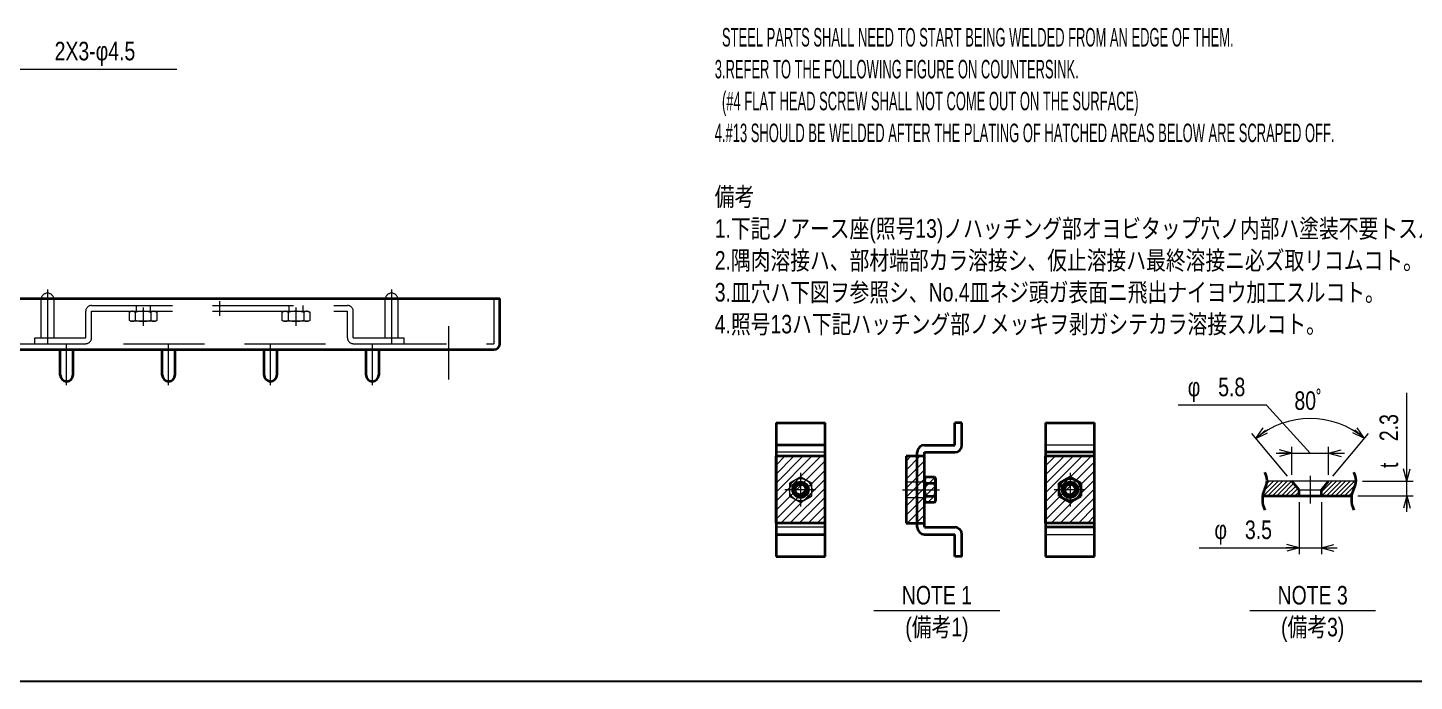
# Model space of a CAD drawing. Header units: millimetres. Extents: x 10 to 832, y 7 to 590.
# Drawn here: x 311.9 to 529.5, y 15 to 117.5 of the extents above; entities that cross this region are included whole.
import ezdxf
from ezdxf.enums import TextEntityAlignment as Align

# ---------------------------------------------------------------- set-up
doc = ezdxf.new("R2010")
doc.units = ezdxf.units.MM
doc.linetypes.add('DASHDOT', pattern=[25.3, 12.7, -6.3, 0, -6.3])
doc.linetypes.add('DASHED', pattern=[19, 12.7, -6.3])
for name, color, linetype in [('GR1_02', 7, 'Continuous'), ('GR1_04', 7, 'Continuous'), ('GR1_16', 7, 'Continuous'), ('図面枠B6M', 7, 'Continuous'), ('表題、部品表_02', 7, 'Continuous')]:
    doc.layers.add(name, color=color, linetype=linetype)
doc.styles.add('HG丸ｺﾞｼｯｸM-PRO', font='')
doc.styles.get('HG丸ｺﾞｼｯｸM-PRO').set_extended_font_data('HG丸ｺﾞｼｯｸM-PRO')
pattern_1 = [(45, (0, 0), (-0.7071068, 0.7071068), [])]

# ---------------------------------------------------------------- blocks, each defined once
blk = doc.blocks.new('BLKF023')
at = {"layer": '図面枠B6M', "color": 2, "linetype": 'Continuous', "lineweight": 25}
blk.add_line((9.5, 15), (831.5, 15), dxfattribs=at)
blk = doc.blocks.new('FXTIP_ARROW_S')
at = {"color": 0, "linetype": 'Continuous', "lineweight": -2}
for q in [(-1, 0), (-0.97, 0.26), (-0.97, -0.26)]:
    blk.add_line((0, 0), q, dxfattribs=at)
blk = doc.blocks.new('FXTIP_ARROW_E')
at = {"color": 0, "linetype": 'Continuous', "lineweight": -2}
for q in [(-1, 0), (-0.97, 0.26), (-0.97, -0.26)]:
    blk.add_line((0, 0), q, dxfattribs=at)
blk = doc.blocks.new('BLKF049')
at = {"layer": '表題、部品表_02', "color": 3, "linetype": 'Continuous', "lineweight": 35}
for p, q in [((452.64, 46.8), (452.8, 47.07)), ((452.64, 43.3), (452.64, 46.8)), ((452.8, 47.07), (454.24, 47.07)), ((452.8, 46.06), (454.24, 46.06)), ((454.24, 47.07), (454.39, 46.8)), ((454.39, 46.8), (454.39, 43.3)), ((452.8, 44.04), (454.24, 44.04)), ((452.8, 43.03), (452.64, 43.3)), ((454.24, 43.03), (452.8, 43.03)), ((454.39, 43.3), (454.24, 43.03))]:
    blk.add_line(p, q, dxfattribs=at)
for centre, radius, start, end in [((453.54, 46.57), 0.895, 145.6158, 214.3842), ((455.99, 45.05), 3.34, 162.412, 197.588), ((453.5, 46.57), 0.895, 325.6158, 34.3842), ((451.05, 45.05), 3.34, 342.412, 17.588), ((453.54, 43.54), 0.895, 145.6158, 214.3842), ((453.5, 43.54), 0.895, 325.6158, 34.3842)]:
    blk.add_arc(centre, radius, start, end, dxfattribs=at)
blk = doc.blocks.new('BLKF050')
at = {"layer": '表題、部品表_02', "color": 3, "linetype": 'Continuous', "lineweight": 35}
for p, q in [((437.05, 50.3), (429.35, 50.3)), ((429.35, 39.8), (429.35, 50.3)), ((437.05, 39.8), (437.05, 50.3)), ((437.05, 39.8), (429.35, 39.8))]:
    blk.add_line(p, q, dxfattribs=at)
at = {"layer": '表題、部品表_02', "color": 4, "linetype": 'DASHDOT', "lineweight": 13}
for p, q in [((433.2, 47.7), (433.2, 42.42)), ((435.53, 45.05), (430.73, 45.05))]:
    blk.add_line(p, q, dxfattribs=at)
at = {"layer": '表題、部品表_02', "color": 3, "linetype": 'Continuous', "lineweight": 35}
blk.add_circle((433.2, 45.05), 1.23, dxfattribs=at)
blk = doc.blocks.new('BLKF052')
at = {"layer": '表題、部品表_02', "color": 3, "linetype": 'Continuous', "lineweight": 35}
for p, q in [((449.77, 50.3), (449.77, 39.8)), ((452.64, 50.3), (449.77, 50.3)), ((451.52, 39.8), (451.52, 50.3)), ((449.77, 39.8), (452.64, 39.8))]:
    blk.add_line(p, q, dxfattribs=at)
blk = doc.blocks.new('BLKF051')
at = {"layer": '表題、部品表_02', "color": 4, "linetype": 'DASHED', "lineweight": 13}
for p, q in [((449.77, 46.28), (451.52, 46.28)), ((449.77, 43.83), (451.52, 43.83))]:
    blk.add_line(p, q, dxfattribs=at)
at = {"layer": '表題、部品表_02', "color": 3, "linetype": 'Continuous', "lineweight": 35}
blk.add_blockref('BLKF052', (0, 0), dxfattribs=at)
blk = doc.blocks.new('BLKF053')
at = {"layer": '表題、部品表_02', "color": 3, "linetype": 'Continuous', "lineweight": 35}
for p, q in [((458.52, 55.55), (457.4, 55.55)), ((457.4, 52.05), (457.4, 55.55)), ((458.52, 52.05), (458.52, 55.55)), ((451.52, 39.17), (451.52, 50.93)), ((452.64, 52.05), (457.4, 52.05)), ((452.64, 50.93), (457.4, 50.93)), ((452.64, 39.17), (452.64, 50.93)), ((452.64, 39.17), (457.4, 39.17)), ((452.64, 38.05), (457.4, 38.05)), ((457.4, 34.55), (457.4, 38.05)), ((458.52, 34.55), (458.52, 38.05)), ((458.52, 34.55), (457.4, 34.55))]:
    blk.add_line(p, q, dxfattribs=at)
at = {"layer": '表題、部品表_02', "color": 4, "linetype": 'DASHED', "lineweight": 13}
for p, q in [((451.52, 46.28), (452.64, 46.28)), ((451.52, 43.83), (452.64, 43.83))]:
    blk.add_line(p, q, dxfattribs=at)
at = {"layer": '表題、部品表_02', "color": 3, "linetype": 'Continuous', "lineweight": 35}
for centre, start, end in [((452.64, 50.93), 90, 180), ((457.4, 52.05), 270, 0), ((452.64, 39.17), 180, 270), ((457.4, 38.05), 0, 90)]:
    blk.add_arc(centre, 1.12, start, end, dxfattribs=at)
blk = doc.blocks.new('BLKF054')
at = {"layer": '表題、部品表_02', "color": 3, "linetype": 'Continuous', "lineweight": 35}
for p, q in [((429.35, 55.55), (437.05, 55.55)), ((429.35, 55.55), (429.35, 34.55)), ((437.05, 34.55), (437.05, 55.55)), ((437.05, 52.05), (429.35, 52.05)), ((429.35, 38.05), (437.05, 38.05)), ((429.35, 34.55), (437.05, 34.55))]:
    blk.add_line(p, q, dxfattribs=at)
at = {"layer": '表題、部品表_02', "color": 4, "linetype": 'DASHED', "lineweight": 13}
for p, q in [((437.05, 50.93), (429.35, 50.93)), ((437.05, 39.17), (429.35, 39.17))]:
    blk.add_line(p, q, dxfattribs=at)
blk = doc.blocks.new('BLKF055')
at = {"layer": '表題、部品表_02', "color": 4, "linetype": 'DASHED', "lineweight": 13}
for p, q in [((433.2, 47.07), (431.45, 46.06)), ((431.45, 46.06), (431.45, 44.04)), ((434.95, 46.06), (433.2, 47.07)), ((434.95, 44.04), (434.95, 46.06)), ((431.45, 44.04), (433.2, 43.03)), ((433.2, 43.03), (434.95, 44.04))]:
    blk.add_line(p, q, dxfattribs=at)
blk.add_circle((433.2, 45.05), 1.75, dxfattribs=at)
at = {"layer": '表題、部品表_02', "color": 3, "linetype": 'Continuous', "lineweight": 35}
for radius in [1.05, 0.84]:
    blk.add_circle((433.2, 45.05), radius, dxfattribs=at)
blk = doc.blocks.new('BLKF056')
at = {"layer": '表題、部品表_02', "color": 3, "linetype": 'Continuous', "lineweight": 35}
for p, q in [((479.34, 50.3), (471.64, 50.3)), ((471.64, 39.8), (471.64, 50.3)), ((479.34, 39.8), (479.34, 50.3)), ((479.34, 39.8), (471.64, 39.8))]:
    blk.add_line(p, q, dxfattribs=at)
at = {"layer": '表題、部品表_02', "color": 4, "linetype": 'DASHDOT', "lineweight": 13}
for p, q in [((475.49, 47.7), (475.49, 42.42)), ((477.82, 45.05), (473.02, 45.05))]:
    blk.add_line(p, q, dxfattribs=at)
at = {"layer": '表題、部品表_02', "color": 3, "linetype": 'Continuous', "lineweight": 35}
blk.add_circle((475.49, 45.05), 1.23, dxfattribs=at)
blk = doc.blocks.new('BLKF057')
at = {"layer": '表題、部品表_02', "color": 3, "linetype": 'Continuous', "lineweight": 35}
for p, q in [((471.64, 55.55), (479.34, 55.55)), ((471.64, 55.55), (471.64, 34.55)), ((479.34, 34.55), (479.34, 55.55)), ((479.34, 50.93), (471.64, 50.93)), ((479.34, 39.17), (471.64, 39.17)), ((471.64, 34.55), (479.34, 34.55))]:
    blk.add_line(p, q, dxfattribs=at)
at = {"layer": '表題、部品表_02', "color": 4, "linetype": 'DASHED', "lineweight": 13}
for p, q in [((479.34, 52.05), (471.64, 52.05)), ((471.64, 38.05), (479.34, 38.05))]:
    blk.add_line(p, q, dxfattribs=at)
blk = doc.blocks.new('BLKF058')
at = {"layer": '表題、部品表_02', "color": 3, "linetype": 'Continuous', "lineweight": 35}
for p, q in [((475.49, 47.07), (473.74, 46.06)), ((473.74, 46.06), (473.74, 44.04)), ((477.24, 46.06), (475.49, 47.07)), ((477.24, 44.04), (477.24, 46.06)), ((473.74, 44.04), (475.49, 43.03)), ((475.49, 43.03), (477.24, 44.04))]:
    blk.add_line(p, q, dxfattribs=at)
for radius in [1.75, 1.05, 0.84]:
    blk.add_circle((475.49, 45.05), radius, dxfattribs=at)
blk = doc.blocks.new('BLKF111')
at = {"layer": 'GR1_02', "color": 3, "linetype": 'Continuous', "lineweight": 35}
for p, q in [((174, 75.04), (386, 75.04)), ((174, 67.96), (174, 75.04)), ((386, 67.96), (386, 75.04)), ((174.92, 67.04), (385.08, 67.04))]:
    blk.add_line(p, q, dxfattribs=at)
at = {"layer": 'GR1_02', "color": 4, "linetype": 'DASHED', "lineweight": 13}
for p, q in [((174.92, 67.96), (174.92, 75.04)), ((385.08, 75.04), (385.08, 67.96)), ((174.92, 67.96), (385.08, 67.96))]:
    blk.add_line(p, q, dxfattribs=at)
at = {"layer": 'GR1_02', "color": 4, "linetype": 'DASHDOT', "lineweight": 13}
for p, q in [((182, 62.77), (182, 69.98)), ((378, 62.33), (378, 70.73))]:
    blk.add_line(p, q, dxfattribs=at)
at = {"layer": 'GR1_02', "color": 3, "linetype": 'Continuous', "lineweight": 35}
for centre, start, end in [((174.92, 67.96), 180, 270), ((385.08, 67.96), 270, 0)]:
    blk.add_arc(centre, 0.92, start, end, dxfattribs=at)
blk = doc.blocks.new('BLKF160')
at = {"layer": 'GR1_04', "color": 3, "linetype": 'Continuous', "lineweight": 35}
for p, q in [((365, 63.04), (365, 67.04)), ((367, 67.04), (367, 63.04))]:
    blk.add_line(p, q, dxfattribs=at)
blk.add_arc((366, 63.04), 1, 180, 0, dxfattribs=at)
blk = doc.blocks.new('BLKF159')
at = {"layer": 'GR1_04', "color": 4, "linetype": 'DASHDOT', "lineweight": 13}
blk.add_line((366, 61.44), (366, 67.76), dxfattribs=at)
at = {"layer": 'GR1_04', "color": 4, "linetype": 'DASHED', "lineweight": 13}
blk.add_line((367, 67.04), (365, 67.04), dxfattribs=at)
at = {"layer": 'GR1_04', "color": 3, "linetype": 'Continuous', "lineweight": 35}
blk.add_blockref('BLKF160', (0, 0), dxfattribs=at)
blk = doc.blocks.new('BLKF162')
at = {"layer": 'GR1_04', "color": 3, "linetype": 'Continuous', "lineweight": 35}
for p, q in [((349, 63.04), (349, 67.04)), ((351, 67.04), (351, 63.04))]:
    blk.add_line(p, q, dxfattribs=at)
blk.add_arc((350, 63.04), 1, 180, 0, dxfattribs=at)
blk = doc.blocks.new('BLKF161')
at = {"layer": 'GR1_04', "color": 4, "linetype": 'DASHDOT', "lineweight": 13}
blk.add_line((350, 61.44), (350, 67.76), dxfattribs=at)
at = {"layer": 'GR1_04', "color": 4, "linetype": 'DASHED', "lineweight": 13}
blk.add_line((351, 67.04), (349, 67.04), dxfattribs=at)
at = {"layer": 'GR1_04', "color": 3, "linetype": 'Continuous', "lineweight": 35}
blk.add_blockref('BLKF162', (0, 0), dxfattribs=at)
blk = doc.blocks.new('BLKF164')
at = {"layer": 'GR1_04', "color": 3, "linetype": 'Continuous', "lineweight": 35}
for p, q in [((317, 63.04), (317, 67.04)), ((319, 67.04), (319, 63.04))]:
    blk.add_line(p, q, dxfattribs=at)
blk.add_arc((318, 63.04), 1, 180, 0, dxfattribs=at)
blk = doc.blocks.new('BLKF163')
at = {"layer": 'GR1_04', "color": 4, "linetype": 'DASHDOT', "lineweight": 13}
blk.add_line((318, 61.44), (318, 67.76), dxfattribs=at)
at = {"layer": 'GR1_04', "color": 4, "linetype": 'DASHED', "lineweight": 13}
blk.add_line((319, 67.04), (317, 67.04), dxfattribs=at)
at = {"layer": 'GR1_04', "color": 3, "linetype": 'Continuous', "lineweight": 35}
blk.add_blockref('BLKF164', (0, 0), dxfattribs=at)
blk = doc.blocks.new('BLKF166')
at = {"layer": 'GR1_04', "color": 3, "linetype": 'Continuous', "lineweight": 35}
for p, q in [((333, 63.04), (333, 67.04)), ((335, 67.04), (335, 63.04))]:
    blk.add_line(p, q, dxfattribs=at)
blk.add_arc((334, 63.04), 1, 180, 0, dxfattribs=at)
blk = doc.blocks.new('BLKF165')
at = {"layer": 'GR1_04', "color": 4, "linetype": 'DASHDOT', "lineweight": 13}
blk.add_line((334, 61.44), (334, 67.76), dxfattribs=at)
at = {"layer": 'GR1_04', "color": 4, "linetype": 'DASHED', "lineweight": 13}
blk.add_line((335, 67.04), (333, 67.04), dxfattribs=at)
at = {"layer": 'GR1_04', "color": 3, "linetype": 'Continuous', "lineweight": 35}
blk.add_blockref('BLKF166', (0, 0), dxfattribs=at)
blk = doc.blocks.new('BLKF170')
at = {"layer": 'GR1_04', "color": 4, "linetype": 'DASHED', "lineweight": 13}
for p, q in [((368, 68.88), (368, 74.88)), ((370, 74.88), (370, 68.88))]:
    blk.add_line(p, q, dxfattribs=at)
blk.add_arc((369, 74.88), 1, 360, 180, dxfattribs=at)
blk = doc.blocks.new('BLKF169')
at = {"layer": 'GR1_04', "color": 4, "linetype": 'DASHDOT', "lineweight": 13}
blk.add_line((369, 76.48), (369, 68.15), dxfattribs=at)
at = {"layer": 'GR1_04', "color": 4, "linetype": 'DASHED', "lineweight": 13}
blk.add_line((368, 68.88), (370, 68.88), dxfattribs=at)
blk.add_blockref('BLKF170', (0, 0), dxfattribs=at)
blk = doc.blocks.new('BLKF172')
at = {"layer": 'GR1_04', "color": 4, "linetype": 'DASHED', "lineweight": 13}
for p, q in [((314, 68.88), (314, 74.88)), ((316, 74.88), (316, 68.88))]:
    blk.add_line(p, q, dxfattribs=at)
blk.add_arc((315, 74.88), 1, 360, 180, dxfattribs=at)
blk = doc.blocks.new('BLKF171')
at = {"layer": 'GR1_04', "color": 4, "linetype": 'DASHDOT', "lineweight": 13}
blk.add_line((315, 76.48), (315, 68.15), dxfattribs=at)
at = {"layer": 'GR1_04', "color": 4, "linetype": 'DASHED', "lineweight": 13}
blk.add_line((314, 68.88), (316, 68.88), dxfattribs=at)
blk.add_blockref('BLKF172', (0, 0), dxfattribs=at)
blk = doc.blocks.new('BLKF250')
at = {"layer": 'GR1_02', "color": 4, "linetype": 'DASHED', "lineweight": 13}
for p, q in [((321, 68.88), (321, 73.04)), ((321.92, 73.96), (362.08, 73.96)), ((321.92, 73.04), (362.08, 73.04)), ((321.92, 68.88), (321.92, 73.04)), ((362.08, 68.88), (362.08, 73.04)), ((363, 68.88), (363, 73.04)), ((313, 67.96), (313, 68.88)), ((313, 68.88), (321, 68.88)), ((313, 67.96), (321, 67.96)), ((363, 68.88), (371, 68.88)), ((363, 67.96), (371, 67.96)), ((371, 67.96), (371, 68.88))]:
    blk.add_line(p, q, dxfattribs=at)
for centre, start, end in [((321.92, 73.04), 90, 180), ((362.08, 73.04), 0, 90), ((321, 68.88), 270, 0), ((363, 68.88), 180, 270)]:
    blk.add_arc(centre, 0.92, start, end, dxfattribs=at)
blk = doc.blocks.new('BLKF251')
at = {"layer": 'GR1_02', "color": 4, "linetype": 'DASHED', "lineweight": 13}
for p, q in [((327.85, 72.9), (328.1, 73.04)), ((327.85, 71.62), (327.85, 72.9)), ((328.1, 73.04), (331.9, 73.04)), ((328.77, 72.9), (328.77, 71.62)), ((331.23, 72.9), (331.23, 71.62)), ((331.9, 73.04), (332.15, 72.9)), ((332.15, 72.9), (332.15, 71.62)), ((328.1, 71.48), (327.85, 71.62)), ((331.9, 71.48), (328.1, 71.48)), ((332.15, 71.62), (331.9, 71.48))]:
    blk.add_line(p, q, dxfattribs=at)
for centre, radius, start, end in [((328.31, 72.22), 0.818, 55.6158, 124.3842), ((330, 67.71), 5.33, 76.7054, 103.2946), ((331.69, 72.22), 0.818, 55.6158, 124.3842), ((328.31, 72.3), 0.818, 235.6158, 304.3842), ((330, 76.81), 5.33, 256.7054, 283.2946), ((331.69, 72.3), 0.818, 235.6158, 304.3842)]:
    blk.add_arc(centre, radius, start, end, dxfattribs=at)
blk = doc.blocks.new('BLKF252')
at = {"layer": 'GR1_02', "color": 4, "linetype": 'DASHED', "lineweight": 13}
for p, q in [((351.85, 72.9), (352.1, 73.04)), ((351.85, 71.62), (351.85, 72.9)), ((352.1, 73.04), (355.9, 73.04)), ((352.77, 72.9), (352.77, 71.62)), ((355.23, 72.9), (355.23, 71.62)), ((355.9, 73.04), (356.15, 72.9)), ((356.15, 72.9), (356.15, 71.62)), ((352.1, 71.48), (351.85, 71.62)), ((355.9, 71.48), (352.1, 71.48)), ((356.15, 71.62), (355.9, 71.48))]:
    blk.add_line(p, q, dxfattribs=at)
for centre, radius, start, end in [((352.31, 72.22), 0.818, 55.6158, 124.3842), ((354, 67.71), 5.33, 76.7054, 103.2946), ((355.69, 72.22), 0.818, 55.6158, 124.3842), ((352.31, 72.3), 0.818, 235.6158, 304.3842), ((354, 76.81), 5.33, 256.7054, 283.2946), ((355.69, 72.3), 0.818, 235.6158, 304.3842)]:
    blk.add_arc(centre, radius, start, end, dxfattribs=at)
blk = doc.blocks.new('BLKF249')
at = {"layer": 'GR1_02', "color": 4, "linetype": 'DASHDOT', "lineweight": 13}
for p, q in [((342, 74.62), (342, 72.33)), ((330, 73.64), (330, 70.77)), ((354, 73.64), (354, 70.77))]:
    blk.add_line(p, q, dxfattribs=at)
at = {"layer": 'GR1_02', "color": 4, "linetype": 'DASHED', "lineweight": 13}
for p, q in [((328.9, 73.96), (328.9, 73.04)), ((331.1, 73.96), (331.1, 73.04)), ((352.9, 73.96), (352.9, 73.04)), ((355.1, 73.96), (355.1, 73.04)), ((315, 68.88), (315, 67.96)), ((369, 68.88), (369, 67.96))]:
    blk.add_line(p, q, dxfattribs=at)
for name in ['BLKF250', 'BLKF251', 'BLKF252']:
    blk.add_blockref(name, (0, 0), dxfattribs=at)

msp = doc.modelspace()

# ---------------------------------------------------------------- hatches: boundary and pattern name
at = {"layer": '表題、部品表_02', "linetype": 'Continuous', "lineweight": 13}
h = msp.add_hatch(dxfattribs=at)
h.set_pattern_fill('_USER', color=4, angle=45, style=0, pattern_type=0)
h.set_pattern_definition(pattern_1)
h.paths.add_polyline_path([(437.05, 50.3), (429.35, 50.3), (429.35, 39.8), (437.05, 39.8)], flags=0)
h = msp.add_hatch(dxfattribs=at)
h.set_pattern_fill('_USER', color=4, angle=45, style=0, pattern_type=0)
h.set_pattern_definition(pattern_1)
h.paths.add_polyline_path([(452.64, 50.3), (449.77, 50.3), (449.77, 39.8), (452.64, 39.8)], flags=0)
h = msp.add_hatch(dxfattribs=at)
h.set_pattern_fill('_USER', color=4, angle=45, style=0, pattern_type=0)
h.set_pattern_definition(pattern_1)
h.paths.add_polyline_path([(479.34, 50.3), (471.64, 50.3), (471.64, 39.8), (479.34, 39.8)], flags=0)
h = msp.add_hatch(dxfattribs=at)
h.set_pattern_fill('_USER', color=4, angle=45, style=0, pattern_type=0)
h.set_pattern_definition(pattern_1)
h.paths.add_polyline_path([(454.39, 46.8), (454.24, 47.07), (452.8, 47.07), (452.64, 46.8), (452.64, 43.3), (452.8, 43.03), (454.24, 43.03), (454.39, 43.3)], flags=0)
h = msp.add_hatch(dxfattribs=at)
h.set_pattern_fill('_USER', color=4, scale=0.5, angle=45, style=0, pattern_type=0)
h.set_pattern_definition([(45, (0, 0), (-0.3535534, 0.3535534), [])])
edge = h.paths.add_edge_path(flags=0)
edge.add_arc((518.12, 46.49), 2.27, 326.6015, 357.4761)
edge.add_line((520.38, 46.39), (516.08, 46.39))
edge.add_line((516.08, 46.39), (514.93, 45.02))
edge.add_line((514.93, 45.02), (514.93, 44.09))
edge.add_line((514.93, 44.09), (519.67, 44.09))
edge.add_arc((523.68, 43.54), 4.04, 155.1209, 172.1772, ccw=False)
edge = h.paths.add_edge_path(flags=0)
edge.add_line((510.28, 46.39), (506.42, 46.39))
edge.add_arc((504.15, 46.49), 2.27, 326.6015, 357.4761, ccw=False)
edge.add_arc((509.71, 43.54), 4.04, 155.1209, 172.1772)
edge.add_line((505.71, 44.09), (511.43, 44.09))
edge.add_line((511.43, 44.09), (511.43, 45.02))
edge.add_line((511.43, 45.02), (510.8, 45.76))
edge.add_line((510.8, 45.76), (510.28, 46.39))

# ---------------------------------------------------------------- linework, layer by layer
at = {"layer": 'GR1_16', "color": 4, "linetype": 'Continuous', "lineweight": 13}
msp.add_line((309.61, 111.04), (335.29, 111.04), dxfattribs=at)
at = {"layer": '表題、部品表_02', "color": 4, "linetype": 'Continuous', "lineweight": 13}
for p, q in [((528.35, 46.39), (528.35, 60.23)), ((506.31, 58.34), (492.47, 58.34)), ((513.18, 50.79), (506.31, 58.34)), ((509.63, 47.16), (504.01, 53.87)), ((516.72, 47.16), (522.35, 53.87)), ((452.64, 50.3), (452.64, 39.8)), ((507.86, 50.79), (510.28, 50.79)), ((510.28, 47.39), (510.28, 51.79)), ((510.28, 50.79), (516.08, 50.79)), ((516.08, 47.39), (516.08, 51.79)), ((516.08, 50.79), (518.58, 50.79)), ((520.38, 46.39), (506.42, 46.39)), ((521.38, 46.39), (529.35, 46.39)), ((528.35, 44.09), (528.35, 46.39)), ((511.43, 45.02), (514.93, 45.02)), ((520.67, 44.09), (529.35, 44.09)), ((528.35, 41.59), (528.35, 44.09)), ((511.43, 43.09), (511.43, 34.94)), ((514.93, 43.09), (514.93, 34.94)), ((495.73, 35.94), (511.43, 35.94)), ((511.43, 35.94), (514.93, 35.94)), ((514.93, 35.94), (517.43, 35.94)), ((444.72, 26.12), (464.48, 26.12)), ((503.69, 26.12), (523.45, 26.12))]:
    msp.add_line(p, q, dxfattribs=at)
at = {"layer": '表題、部品表_02', "color": 3, "linetype": 'Continuous', "lineweight": 35}
for p, q in [((511.43, 45.02), (510.28, 46.39)), ((514.93, 45.02), (516.08, 46.39)), ((505.71, 44.09), (519.67, 44.09)), ((511.43, 44.09), (511.43, 45.02)), ((514.93, 44.09), (514.93, 45.02))]:
    msp.add_line(p, q, dxfattribs=at)
at = {"layer": '表題、部品表_02', "color": 4, "linetype": 'DASHDOT', "lineweight": 13}
for p, q in [((513.18, 47.22), (513.18, 42.9)), ((449.21, 45.05), (455.02, 45.05))]:
    msp.add_line(p, q, dxfattribs=at)
at = {"layer": '表題、部品表_02', "color": 4, "linetype": 'Continuous', "lineweight": 13}
msp.add_arc((513.18, 42.94), 13.27, 50, 130, dxfattribs=at)
at = {"layer": '表題、部品表_02', "color": 3, "linetype": 'Continuous', "lineweight": 35}
for centre, radius, start, end in [((504.15, 46.49), 2.27, 326.6015, 33.3985), ((518.12, 46.49), 2.27, 326.6015, 33.3985), ((509.71, 43.54), 4.04, 155.1209, 204.8791), ((523.68, 43.54), 4.04, 155.1209, 204.8791)]:
    msp.add_arc(centre, radius, start, end, dxfattribs=at)

# ---------------------------------------------------------------- block references
at = {"layer": 'GR1_02', "color": 3, "linetype": 'Continuous', "lineweight": 35}
msp.add_blockref('BLKF111', (0, 0), dxfattribs=at)
at = {"layer": 'GR1_02', "color": 4, "linetype": 'DASHED', "lineweight": 13}
msp.add_blockref('BLKF249', (0, 0), dxfattribs=at)
at = {"layer": 'GR1_04', "color": 4, "linetype": 'DASHED', "lineweight": 13}
for name in ['BLKF171', 'BLKF169', 'BLKF163', 'BLKF165', 'BLKF161', 'BLKF159']:
    msp.add_blockref(name, (0, 0), dxfattribs=at)
at = {"layer": '図面枠B6M', "color": 4, "linetype": 'Continuous', "lineweight": 13}
msp.add_blockref('BLKF023', (0, 0), dxfattribs=at)
at = {"layer": '表題、部品表_02', "color": 3, "linetype": 'Continuous', "lineweight": 35}
for name in ['BLKF054', 'BLKF053', 'BLKF057', 'BLKF050', 'BLKF056', 'BLKF049', 'BLKF058']:
    msp.add_blockref(name, (0, 0), dxfattribs=at)
at = {"layer": '表題、部品表_02', "color": 4, "linetype": 'Continuous', "lineweight": 13, "xscale": 2, "yscale": 2}
for name, p, rotation in [('FXTIP_ARROW_S', (504.65, 53.1), 219.9999999999996), ('FXTIP_ARROW_E', (521.71, 53.1), 319.9999999999983), ('FXTIP_ARROW_E', (510.28, 50.79), 360), ('FXTIP_ARROW_S', (516.08, 50.79), 180), ('FXTIP_ARROW_S', (528.35, 46.39), 270), ('FXTIP_ARROW_E', (528.35, 44.09), 90), ('FXTIP_ARROW_E', (511.43, 35.94), 360), ('FXTIP_ARROW_S', (514.93, 35.94), 180)]:
    msp.add_blockref(name, p, dxfattribs=dict(at, rotation=rotation))
at = {"layer": '表題、部品表_02', "color": 4, "linetype": 'DASHED', "lineweight": 13}
for name in ['BLKF051', 'BLKF055']:
    msp.add_blockref(name, (0, 0), dxfattribs=at)

# ---------------------------------------------------------------- texts
at = {"layer": 'GR1_16', "color": 3, "linetype": 'Continuous', "lineweight": 35, "style": 'HG丸ｺﾞｼｯｸM-PRO', "width": 0.783629}
msp.add_text('2X3-φ4.5', height=2.909, dxfattribs=at).set_placement((322.45, 111.54), align=Align.BOTTOM_CENTER)
at = {"layer": '表題、部品表_02', "color": 3, "linetype": 'Continuous', "lineweight": 35, "style": 'HG丸ｺﾞｼｯｸM-PRO'}
for s, height, width, p in [('  STEEL PARTS SHALL NEED TO START BEING WELDED FROM AN EDGE OF THEM.', 2.9091, 0.522572, (419.73, 116.03)), ('3.REFER TO THE FOLLOWING FIGURE ON COUNTERSINK.', 2.9091, 0.522323, (419.73, 111.03)), ('  (#4 FLAT HEAD SCREW SHALL NOT COME OUT ON THE SURFACE)', 2.9091, 0.522479, (419.73, 106.03)), ('4.#13 SHOULD BE WELDED AFTER THE PLATING OF HATCHED AREAS BELOW ARE SCRAPED OFF.', 2.9091, 0.522593, (419.73, 101.03)), ('備考', 2.909, 0.781842, (419.73, 91.03)), ('1.下記ノアース座(照号13)ノハッチング部オヨビタップ穴ノ内部ハ塗装不要トスル。', 2.9091, 0.782028, (419.73, 86.03)), ('2.隅肉溶接ハ、部材端部カラ溶接シ、仮止溶接ハ最終溶接ニ必ズ取リコムコト。', 2.9091, 0.781928, (419.73, 81.03)), ('3.皿穴ハ下図ヲ参照シ、No.4皿ネジ頭ガ表面ニ飛出ナイヨウ加工スルコト。', 2.9091, 0.782015, (419.73, 76.03)), ('4.照号13ハ下記ハッチング部ノメッキヲ剥ガシテカラ溶接スルコト。', 2.9091, 0.782067, (419.73, 71.03))]:
    msp.add_text(s, height=height, dxfattribs=dict(at, width=width)).set_placement(p, align=Align.MIDDLE_LEFT)
for s, height, width, p in [('φ', 2.91, 0.781842, (494.95, 58.84)), ('5.8', 2.909, 0.784839, (500.87, 58.84)), ('φ', 2.91, 0.781842, (499.14, 36.44)), ('3.5', 2.909, 0.784839, (505.06, 36.44))]:
    msp.add_text(s, height=height, dxfattribs=dict(at, width=width)).set_placement(p, align=Align.BOTTOM_CENTER)
for s, height, rotation, width, p in [('80ﾟ', 2.909, 0, 0.783712, (513.18, 56.7)), ('2.3', 2.909, 90, 0.784839, (527.85, 54.79)), ('t', 2.91, 90, 0.782198, (527.85, 48.87))]:
    msp.add_text(s, height=height, rotation=rotation, dxfattribs=dict(at, width=width)).set_placement(p, align=Align.BOTTOM_CENTER)
for s, width, p in [('NOTE 1', 0.784001, (454.6, 28.5)), ('NOTE 3', 0.784001, (513.57, 28.5)), ('(備考1)', 0.782427, (454.6, 23.5)), ('(備考3)', 0.782427, (513.57, 23.5))]:
    msp.add_text(s, height=2.909, dxfattribs=dict(at, width=width)).set_placement(p, align=Align.MIDDLE_CENTER)

doc.saveas('drawing.dxf')
